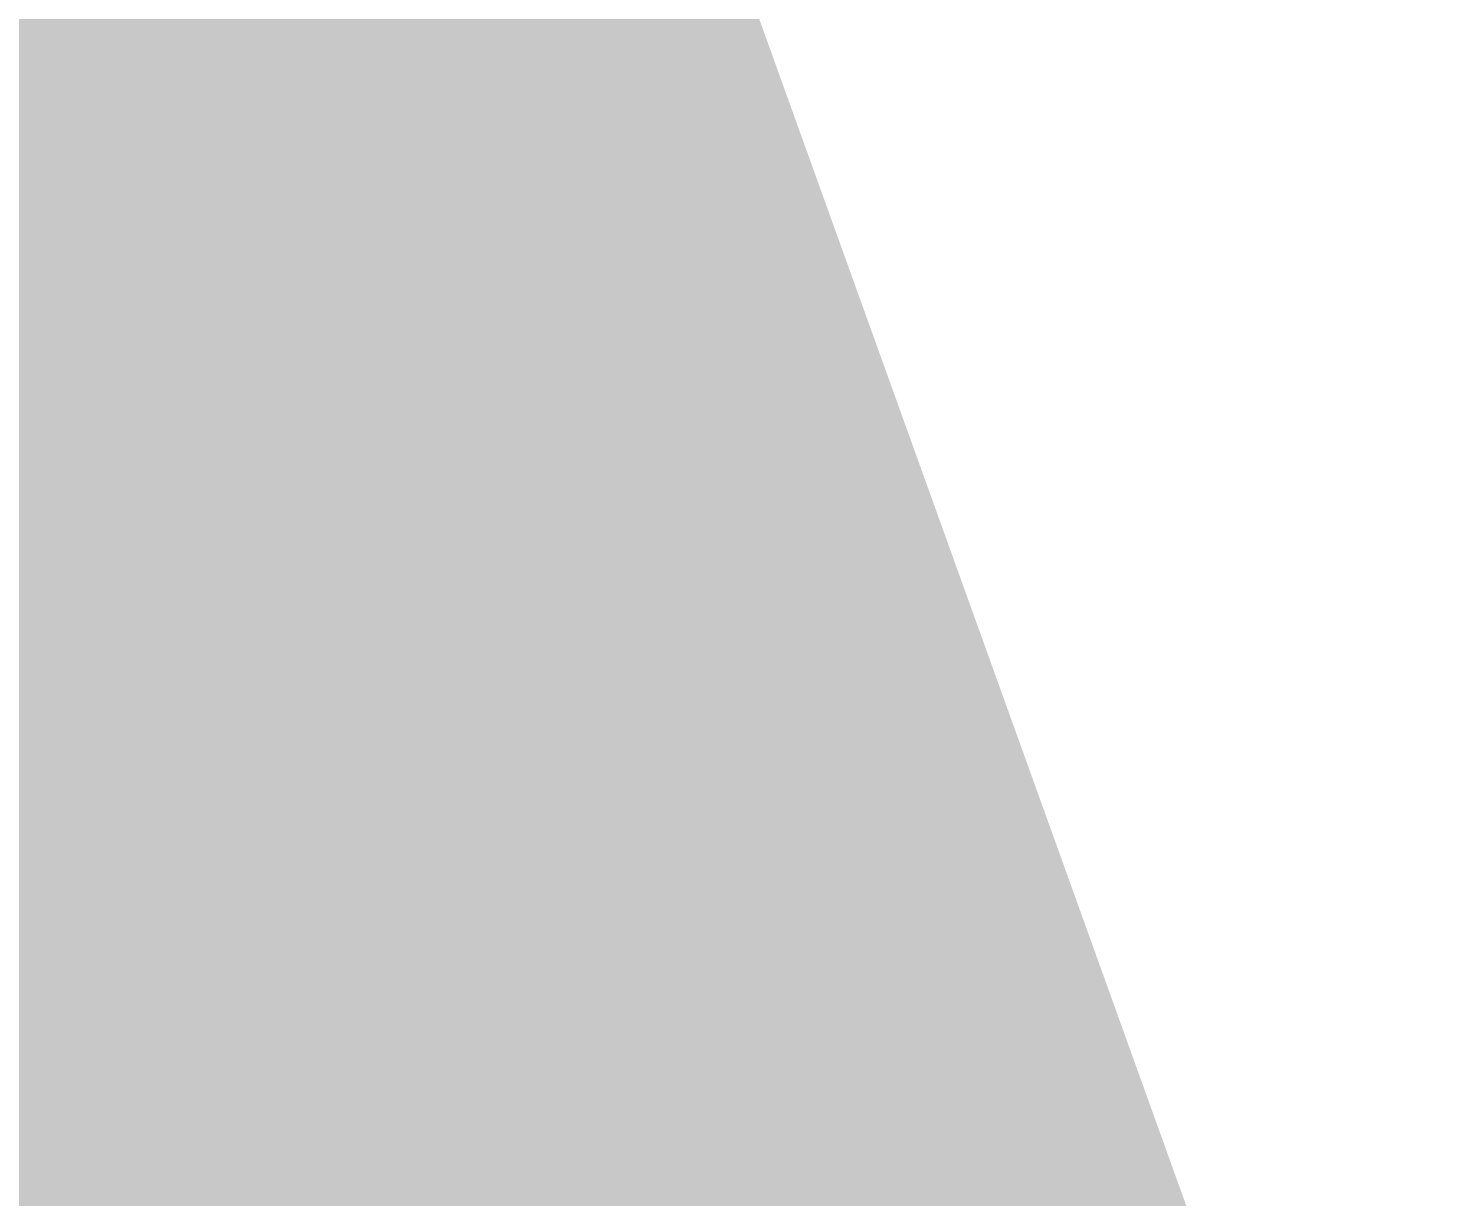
# Model space of a CAD drawing. Extents: x -23 to 289, y -67 to 135.
# Drawn here: x 130.1293 to 130.22, y 90.3282 to 90.4034 of the extents above; entities that cross this region are included whole.
import ezdxf
from ezdxf.enums import TextEntityAlignment as Align

# ---------------------------------------------------------------- set-up
doc = ezdxf.new("R2010")
doc.units = 0
doc.header["$MEASUREMENT"] = 0
doc.layers.add('ASSEMBLY_PART_NUMBERS_BTM', color=191, linetype='CONTINUOUS')
doc.layers.add('DRILL_DRAWING', color=21, linetype='CONTINUOUS')
doc.styles.add('VERIBEST_GERBER_0', font='txt')

msp = doc.modelspace()

# ---------------------------------------------------------------- texts
at = {"layer": 'ASSEMBLY_PART_NUMBERS_BTM', "style": 'VERIBEST_GERBER_0', "text_generation_flag": 2}
for s, p in [('SN74LVC1G08DBVR', (130.04, 103.5)), ('ERJ-3EKF6200V', (128.71, 102.25))]:
    msp.add_text(s, height=2.032, rotation=90, dxfattribs=at).set_placement(p, align=Align.TOP_LEFT)
for s, p in [('ERJ-3EKF71R5V', (150.75, 91.21)), ('SN74AHCT1G00DBVR', (132, 90.71))]:
    msp.add_text(s, height=2.032, dxfattribs=at).set_placement(p, align=Align.TOP_LEFT)
at = {"layer": 'DRILL_DRAWING', "style": 'VERIBEST_GERBER_0'}
msp.add_text('A', height=2, dxfattribs=at).set_placement((130.4, 91), align=Align.MIDDLE_CENTER)

doc.saveas('drawing.dxf')
